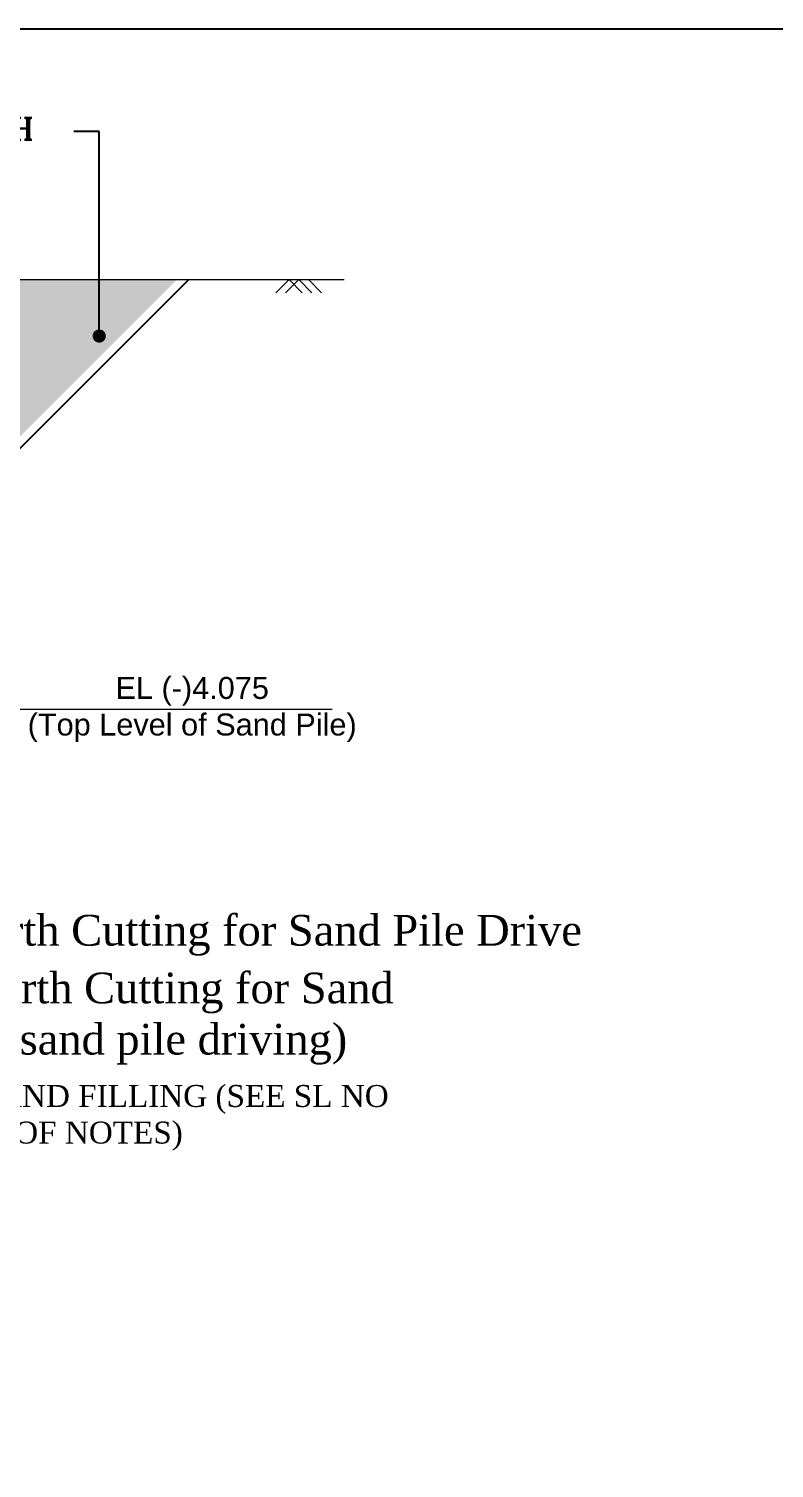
# Model space of a CAD drawing. Extents: x -426260 to 2055400, y -4304674 to -305611.
# Drawn here: x 1025362 to 1033848, y -1917450 to -1901055 of the extents above; entities that cross this region are included whole.
import ezdxf

# ---------------------------------------------------------------- set-up
doc = ezdxf.new("R2010")
doc.units = 0
doc.header["$LTSCALE"] = 300
doc.header["$MEASUREMENT"] = 0
doc.layers.add('Dim', color=7, linetype='CONTINUOUS', lineweight=9)
doc.layers.add('HATCH', color=252, linetype='CONTINUOUS', lineweight=5)
doc.layers.add('LINE', color=7, linetype='CONTINUOUS')
doc.layers.add('TEXT', color=10, linetype='CONTINUOUS')
doc.styles.add('Arial', font='arial.ttf')
doc.styles.add('BIG', font='ROMANT.SHX')
doc.dimstyles.new('dim_70', dxfattribs={"dimtxt": 140, "dimasz": 140, "dimexe": 70, "dimexo": 40, "dimgap": 50, "dimtad": 1, "dimdec": 0, "dimzin": 0, "dimdsep": 46, "dimtxsty": 'Arial', "dimcen": 0.09, "dimclrd": 5, "dimclre": 5, "dimclrt": 7, "dimadec": 0, "dimazin": 0, "dimtfac": 1, "dimtdec": 0, "dimtmove": 0, "dimatfit": 3, "dimfxl": 1, "dimtolj": 1, "dimtzin": 0, "dimarcsym": 0})

msp = doc.modelspace()

# ---------------------------------------------------------------- hatches: boundary and pattern name
at = {"layer": 'LINE', "lineweight": 9, "ltscale": 50}
h = msp.add_hatch(dxfattribs=at)
h.set_pattern_fill('AR-SAND', color=0, scale=80, style=0)
h.set_pattern_definition([(37.5, (-16845.33, -437238.19), (-5.039469, 154.1459015), [0, -121.6, 0, -136, 0, -130]), (7.5, (-16845.33, -437238.19), (141.582136, 225.771685), [0, -65.6, 0, -109.6, 0, -42]), (327.5, (-16943.73, -437238.19), (249.131349, 0.452724), [0, -40, 0, -144, 0, -188]), (317.5, (-16943.73, -437238.19), (240.490128, 70.214045), [0, -20, 0, -94.4, 0, -108])])
h.paths.add_polyline_path([(1019448, -1909957.1), (1019448, -1909617.4), (1019200.7, -1909617.4), (1019200.7, -1909957.1)], flags=9)
h.paths.add_polyline_path([(1023214.4, -1905984.5), (1023574.2, -1905631.8), (1023285.7, -1905337.5), (1022925.9, -1905690.1)], flags=24)
h.paths.add_polyline_path([(1022155.6, -1908804.3), (1027047.9, -1903912), (1024778.1, -1903912), (1019277.7, -1909412.4), (1019277.7, -1909946.3), (1020181.1, -1909946.3), (1020181.1, -1908804.3)])
h.paths.add_polyline_path([(1021013.5, -1909946.3), (1022155.6, -1908804.3), (1020181.1, -1908804.3), (1020181.1, -1909946.3)])

# ---------------------------------------------------------------- linework, layer by layer
at = {"layer": 'Dim', "ltscale": 500}
msp.add_line((1023068.8, -1908804.3), (1028814.5, -1908804.3, 0), dxfattribs=at)
at = {"layer": 'HATCH', "color": 5, "ltscale": 50}
msp.add_lwpolyline([(1016577.5, -1903912), (1028954, -1903912)], dxfattribs=at)
at = {"layer": 'HATCH', "color": 8, "lineweight": 15}
for points in [[(1028325.3, -1903912), (1028175.5, -1904061.8)], [(1028435.6, -1903912), (1028285.8, -1904061.8)], [(1028325.3, -1903912), (1028475.1, -1904061.8)], [(1028435.6, -1903912), (1028585.4, -1904061.8)], [(1028545.8, -1903912), (1028695.6, -1904061.8)]]:
    msp.add_lwpolyline(points, dxfattribs=at)
at = {"layer": 'LINE'}
msp.add_lwpolyline([(1066456.6, -1941928.1), (1008655.8, -1941928.1), (1008655.8, -1901054.6), (1066456.6, -1901054.6)], close=True, dxfattribs=at)
msp.add_lwpolyline([(1027184.8, -1903912), (1019993.7, -1911103.1)], dxfattribs=at)

# ---------------------------------------------------------------- texts
at = {"layer": 'LINE', "attachment_point": 8, "style": 'BIG'}
for s, insert, char_height, width in [('\\pxqc;FILLED BY LOCAL EARTH', (1023228.7, -1902320.3), 250, 11058.005), ('{\\fTimes New Roman|b0|i0|c0|p18;1st Stage of Earth Cutting for Sand Pile Drive}', (1026799.3, -1911612.9), 350, 31814.626), ('{\\fTimes New Roman|b0|i0|c0|p18;2nd Stage of Earth Cutting for Sand Filling (after sand pile driving)}', (1025713.4, -1912853.4), 350, 8510.082), ('{\\fTimes New Roman|b0|i0|c0|p18;COMPACTED SAND FILLING (SEE SL NO 16 OF NOTES)}', (1025919.3, -1913833.1), 250, 7479.81)]:
    msp.add_mtext(s, dxfattribs=dict(at, insert=insert, char_height=char_height, width=width))
at = {"layer": 'TEXT', "color": 6, "insert": (1027222.1, -1908808.6, 0), "char_height": 250, "width": 4868.751, "attachment_point": 5, "style": 'Arial'}
msp.add_mtext('{\\C7;EL (-)4.075\\P(Top Level of Sand Pile)}', dxfattribs=at)

# ---------------------------------------------------------------- leaders
at = {"layer": 'HATCH', "color": 5, "ltscale": 50}
msp.add_leader([(1026163.8, -1904554.2), (1026163.8, -1902223), (1025873.6, -1902223)], dimstyle='dim_70', override={"dimasz": 150, "dimtad": 0, "dimldrblk": 'Dot'}, dxfattribs=at)

doc.saveas('drawing.dxf')
